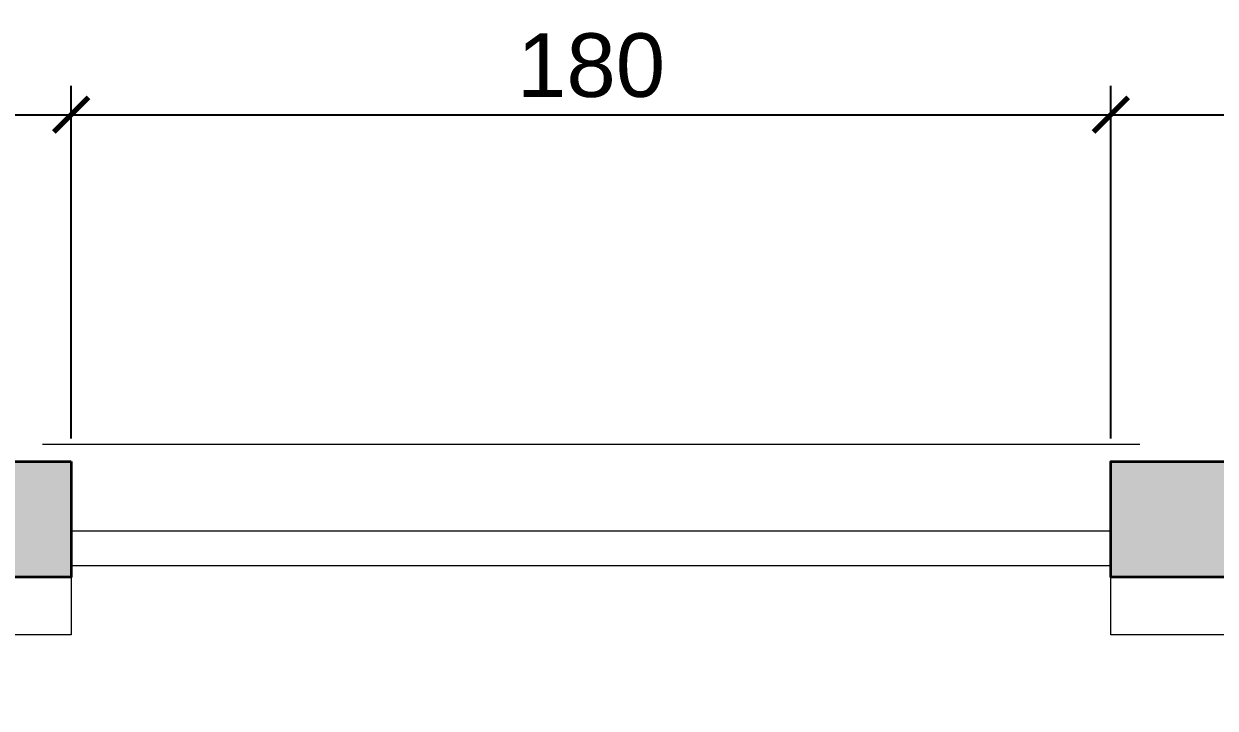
# Model space of a CAD drawing. Header units: centimetres. Extents: x -76 to 1855, y -664 to 656.
# Drawn here: x 291.8 to 498, y 537.3 to 655.7 of the extents above; entities that cross this region are included whole.
import ezdxf

# ---------------------------------------------------------------- set-up
doc = ezdxf.new("R2010")
doc.units = ezdxf.units.CM
for name, color, linetype, lineweight in [('A-CARPINTERIA', 4, 'Continuous', 18), ('A-COTAS', 3, 'Continuous', 13), ('A-MURO-BLOQUE', 2, 'Continuous', 35), ('A-MURO-TRASDOSADO', 8, 'Continuous', 18)]:
    doc.layers.add(name, color=color, linetype=linetype, lineweight=lineweight)
doc.layers.add('A-POCHE', color=252, linetype='Continuous')
doc.styles.add('A-TEXTO', font='arial.ttf')
doc.dimstyles.new('COTAS', dxfattribs={"dimtxt": 11, "dimasz": 6, "dimexe": 5, "dimexo": 4, "dimgap": 3, "dimtad": 1, "dimdec": 0, "dimtxsty": 'A-TEXTO', "dimblk": 'ARCHTICK', "dimcen": 2.5, "dimclrd": 3, "dimclre": 3, "dimclrt": 7, "dimazin": 3, "dimtfac": 1, "dimtmove": 0, "dimatfit": 3})

# ---------------------------------------------------------------- blocks, each defined once
blk = doc.blocks.new('_ARCHTICK')
at = {"color": 0, "linetype": 'BYBLOCK', "const_width": 0.15}
blk.add_lwpolyline([(-0.5, -0.5), (0.5, 0.5)], dxfattribs=at)

msp = doc.modelspace()

# ---------------------------------------------------------------- hatches: boundary and pattern name
at = {"layer": 'A-POCHE'}
h = msp.add_hatch(color=256, dxfattribs=at)
h.paths.add_polyline_path([(300, 580), (300, 560), (20, 560), (20, 20), (480, 20), (480, 0), (0, 0), (0, 580)])
h.paths.add_polyline_path([(860, 580), (860, 560), (480, 560), (480, 580)])
h.paths.add_polyline_path([(1370, 580), (1790, 580), (1790, 0), (1770, 0), (1770, 560), (1370, 560), (1370, 162), (1350, 162), (1350, 560), (940, 560), (940, 580)])
h.paths.add_polyline_path([(1370, 0), (930, 0), (930, 20), (1350, 20), (1350, 80), (1370, 80)])
h.paths.add_polyline_path([(570, 0), (570, 20), (850, 20), (850, 0)])

# ---------------------------------------------------------------- linework, layer by layer
at = {"layer": 'A-CARPINTERIA'}
for p, q in [((295, 583), (485, 583)), ((300, 568), (480, 568)), ((300, 562), (480, 562))]:
    msp.add_line(p, q, dxfattribs=at)
at = {"layer": 'A-MURO-BLOQUE'}
for points in [[(300, 580), (300, 560), (20, 560), (20, 20), (480, 20), (480, 0), (0, 0), (0, 580)], [(860, 580), (860, 560), (480, 560), (480, 580)]]:
    msp.add_lwpolyline(points, close=True, dxfattribs=at)
at = {"layer": 'A-MURO-TRASDOSADO'}
for points in [[(20, 560), (300, 560), (300, 550), (30, 550), (30, 30), (480, 30), (480, 20), (20, 20)], [(860, 560), (860, 550), (480, 550), (480, 560)]]:
    msp.add_lwpolyline(points, close=True, dxfattribs=at)

# ---------------------------------------------------------------- dimensions: what is measured, and where the dimension line sits
at = {"layer": 'A-COTAS'}
for base, p1, p2 in [((0, 640), (0, 580), (300, 580)), ((300, 640), (300, 580), (480, 580)), ((480, 640), (480, 580), (860, 580))]:
    msp.add_linear_dim(base=base, p1=p1, p2=p2, dimstyle='COTAS', dxfattribs=at).render()

doc.saveas('drawing.dxf')
